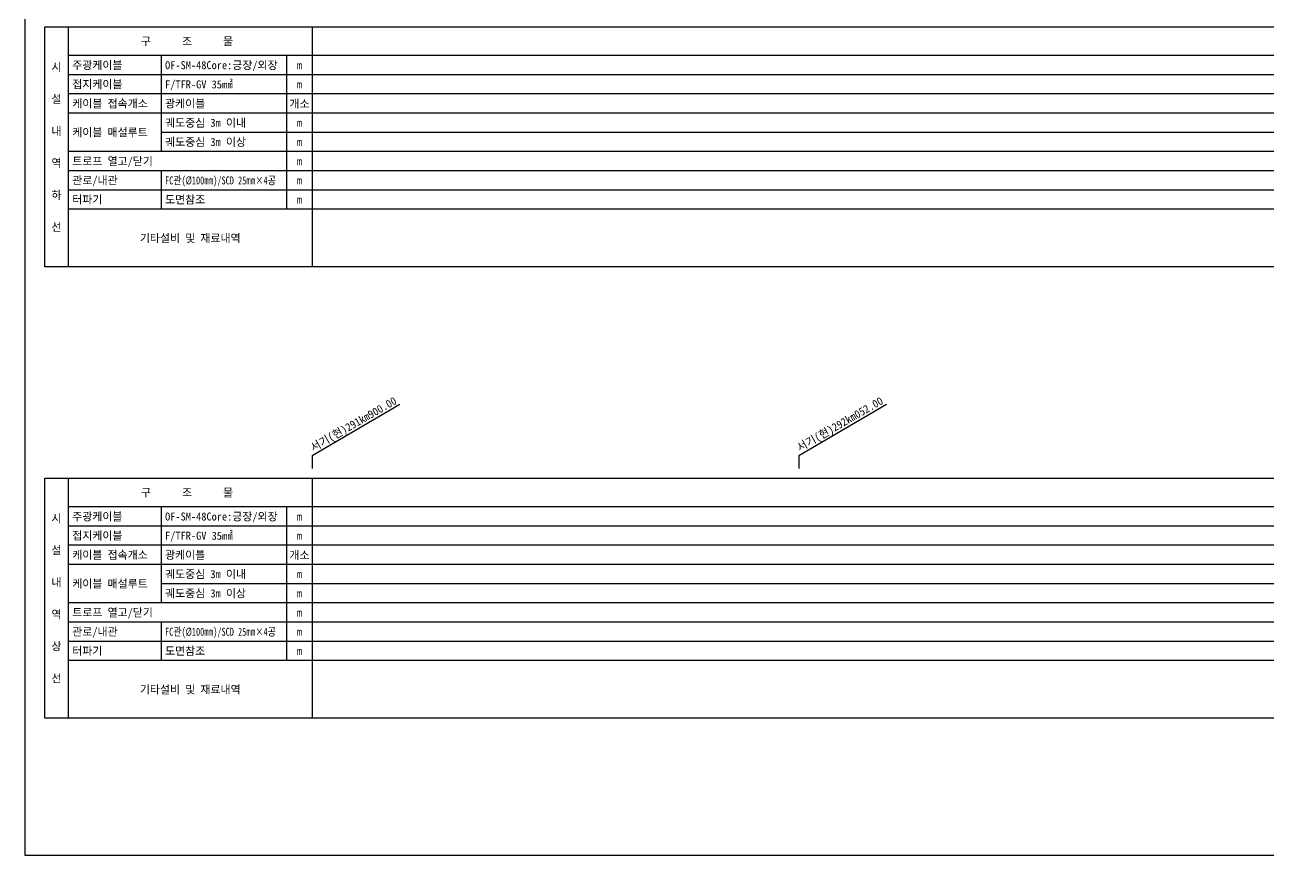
# Model space of a CAD drawing. Header units: millimetres. Extents: x 7782 to 8578, y 1103 to 1810.
# Drawn here: x 7781.9 to 8170.4, y 1103.1 to 1362.5 of the extents above; entities that cross this region are included whole.
import ezdxf
from ezdxf.enums import TextEntityAlignment as Align
from ezdxf.xclip import XClip

# ---------------------------------------------------------------- set-up
doc = ezdxf.new("R2010")
doc.units = ezdxf.units.MM
doc.header["$LTSCALE"] = 10
doc.header["$MEASUREMENT"] = 0
doc.header["$XCLIPFRAME"] = 2
for name, color, linetype in [('TT-TABL-LIN1', 4, 'Continuous'), ('TT-TABL-LIN2', 1, 'Continuous'), ('TT-TABL-TEX1', 6, 'Continuous'), ('TT-TABL-TEX2', 3, 'Continuous'), ('TZ-BASE', 253, 'Continuous'), ('TZ-LEAL', 1, 'Continuous'), ('TZ-LEAT', 3, 'Continuous')]:
    doc.layers.add(name, color=color, linetype=linetype)
doc.layers.add('TX-PAPR', color=2, linetype='Continuous', plot=False)
doc.styles.get("Standard").update_dxf_attribs({"font": 'GulimChe.ttf'})
doc.styles.add('굴림체', font='GulimChe.ttf')

# ---------------------------------------------------------------- blocks, each defined once
blk = doc.blocks.new('JD-FHF5FSSG3AFD3')
at = {"layer": 'TZ-BASE'}
for p, q in [((31.43, 138.71), (50.09, -211.15)), ((31.43, 138.71), (50.09, -211.15)), ((131.57, 138.72), (150.23, -211.13)), ((231.72, 138.74), (250.37, -211.12)), ((155.79, -74.25, -19.11), (182.81, -124.36, -19.11))]:
    blk.add_line(p, q, dxfattribs=at)
blk = doc.blocks.new('JD-경부고속하선표_190503')
at = {"layer": 'TT-TABL-LIN1'}
blk.add_lwpolyline([(2, 114), (785.58, 114), (785.58, 39), (2, 39)], close=True, dxfattribs=at)
at = {"layer": 'TT-TABL-LIN2'}
for p, q in [((85.58, 114), (85.58, 39)), ((77.58, 105), (77.58, 57))]:
    blk.add_line(p, q, dxfattribs=at)
for points in [[(9.33, 114), (9.33, 39)], [(785.58, 105), (9.33, 105)], [(38.33, 105), (38.33, 75)], [(785.58, 99), (9.33, 99)], [(785.58, 93), (9.33, 93)], [(785.58, 87), (9.33, 87)], [(785.58, 81), (38.33, 81)], [(785.58, 75), (9.33, 75)], [(785.58, 69), (9.33, 69)], [(38.33, 69), (38.33, 57)], [(785.58, 63), (9.33, 63)], [(785.58, 57), (9.33, 57)]]:
    blk.add_lwpolyline(points, dxfattribs=at)
at = {"layer": 'TT-TABL-TEX1'}
for s, p in [('구      조      물', (46.45, 109.5)), ('시', (5.66, 101.5)), ('설', (5.66, 91.5)), ('내', (5.66, 81.5)), ('역', (5.66, 71.5)), ('하', (5.66, 61.5)), ('선', (5.66, 51.5))]:
    blk.add_text(s, height=2.5, rotation=0, dxfattribs=at).set_placement(p, align=Align.MIDDLE)
at = {"layer": 'TT-TABL-TEX2'}
for s, p in [('주광케이블', (10.59, 102)), ('OF-SM-48Core:긍장/외장', (39.59, 102)), ('접지케이블', (10.59, 96)), ('F/TFR-GV 35㎟', (39.59, 96)), ('케이블 접속개소', (10.59, 90)), ('광케이블', (39.59, 90)), ('궤도중심 3m 이내', (39.59, 84)), ('케이블 매설루트', (10.59, 81)), ('궤도중심 3m 이상', (39.59, 78)), ('트로프 열고/닫기', (10.59, 72)), ('관로/내관', (10.59, 66)), ('터파기', (10.59, 60)), ('도면참조', (39.59, 60))]:
    blk.add_text(s, height=2.5, rotation=0, dxfattribs=at).set_placement(p, align=Align.MIDDLE_LEFT)
for s, p in [('m', (81.58, 102)), ('m', (81.58, 96)), ('m', (81.58, 96)), ('개소', (81.58, 90)), ('m', (81.58, 84)), ('m', (81.58, 78)), ('m', (81.58, 72)), ('m', (81.58, 66)), ('m', (81.58, 60)), ('기타설비 및 재료내역', (47.45, 48))]:
    blk.add_text(s, height=2.5, rotation=0, dxfattribs=at).set_placement(p, align=Align.MIDDLE)
at = {"layer": 'TT-TABL-TEX2', "width": 0.8}
blk.add_text('FC관(Ø100㎜)/SCD 25㎜×4공', height=2.5, rotation=0, dxfattribs=at).set_placement((39.59, 66), align=Align.MIDDLE_LEFT)
blk = doc.blocks.new('JD-경부고속상선표_190503')
at = {"layer": 'TT-TABL-LIN1'}
blk.add_lwpolyline([(2, 114), (785.58, 114), (785.58, 39), (2, 39)], close=True, dxfattribs=at)
at = {"layer": 'TT-TABL-LIN2'}
for p, q in [((85.58, 114), (85.58, 39)), ((77.58, 105), (77.58, 57))]:
    blk.add_line(p, q, dxfattribs=at)
for points in [[(9.33, 114), (9.33, 39)], [(785.58, 105), (9.33, 105)], [(38.33, 105), (38.33, 75)], [(785.58, 99), (9.33, 99)], [(785.58, 93), (9.33, 93)], [(785.58, 87), (9.33, 87)], [(785.58, 81), (38.33, 81)], [(785.58, 75), (9.33, 75)], [(785.58, 69), (9.33, 69)], [(38.33, 69), (38.33, 57)], [(785.58, 63), (9.33, 63)], [(785.58, 57), (9.33, 57)]]:
    blk.add_lwpolyline(points, dxfattribs=at)
at = {"layer": 'TT-TABL-TEX1'}
for s, p in [('구      조      물', (46.45, 109.5)), ('시', (5.66, 101.5)), ('설', (5.66, 91.5)), ('내', (5.66, 81.5)), ('역', (5.66, 71.5)), ('상', (5.66, 61.5)), ('선', (5.66, 51.5))]:
    blk.add_text(s, height=2.5, rotation=0, dxfattribs=at).set_placement(p, align=Align.MIDDLE)
at = {"layer": 'TT-TABL-TEX2'}
for s, p in [('주광케이블', (10.59, 102)), ('OF-SM-48Core:긍장/외장', (39.59, 102)), ('접지케이블', (10.59, 96)), ('F/TFR-GV 35㎟', (39.59, 96)), ('케이블 접속개소', (10.59, 90)), ('광케이블', (39.59, 90)), ('궤도중심 3m 이내', (39.59, 84)), ('케이블 매설루트', (10.59, 81)), ('궤도중심 3m 이상', (39.59, 78)), ('트로프 열고/닫기', (10.59, 72)), ('관로/내관', (10.59, 66)), ('터파기', (10.59, 60)), ('도면참조', (39.59, 60))]:
    blk.add_text(s, height=2.5, rotation=0, dxfattribs=at).set_placement(p, align=Align.MIDDLE_LEFT)
for s, p in [('m', (81.58, 102)), ('m', (81.58, 96)), ('m', (81.58, 96)), ('개소', (81.58, 90)), ('m', (81.58, 84)), ('m', (81.58, 78)), ('m', (81.58, 72)), ('m', (81.58, 66)), ('m', (81.58, 60)), ('기타설비 및 재료내역', (47.45, 48))]:
    blk.add_text(s, height=2.5, rotation=0, dxfattribs=at).set_placement(p, align=Align.MIDDLE)
at = {"layer": 'TT-TABL-TEX2', "width": 0.8}
blk.add_text('FC관(Ø100㎜)/SCD 25㎜×4공', height=2.5, rotation=0, dxfattribs=at).set_placement((39.59, 66), align=Align.MIDDLE_LEFT)

msp = doc.modelspace()

# ---------------------------------------------------------------- linework, layer by layer
at = {"layer": 'TX-PAPR'}
msp.add_lwpolyline([(7781.89, 1103.05), (8577.89, 1103.05), (8577.89, 1619.05), (7781.89, 1619.05)], close=True, dxfattribs=at)
at = {"layer": 'TZ-LEAL'}
for points in [[(7899.07, 1243.87), (7871.68, 1227.85), (7871.68, 1223.85)], [(8051.07, 1243.87), (8023.68, 1227.85), (8023.68, 1223.85)]]:
    msp.add_lwpolyline(points, dxfattribs=at)

# ---------------------------------------------------------------- block references
at = {"layer": 'TT-TABL-LIN2'}
msp.add_blockref('JD-경부고속하선표_190503', (7786.11, 1247.87), dxfattribs=at)
at = {"layer": 'TT-TABL-TEX2'}
msp.add_blockref('JD-경부고속상선표_190503', (7786.11, 1106.85), dxfattribs=at)
at = {"layer": 'TZ-BASE', "linetype": 'Continuous'}
ref = msp.add_blockref('JD-FHF5FSSG3AFD3', (7866.77, 1483.45), dxfattribs=at)
XClip(ref).set_block_clipping_path([(0.0821603095, -74.9999550004), (700.0817466289, -74.2388851682), (699.9174259504, 75.7610248326), (-0.0821603095, 74.9999550004)])

# ---------------------------------------------------------------- texts
at = {"layer": 'TZ-LEAT', "style": '굴림체'}
for s, p in [('서기(현)291km900.00', (7885.18, 1236.64)), ('서기(현)292km052.00', (8037.18, 1236.64))]:
    msp.add_text(s, height=2.5, rotation=30, dxfattribs=at).set_placement(p, align=Align.CENTER)

doc.saveas('drawing.dxf')
